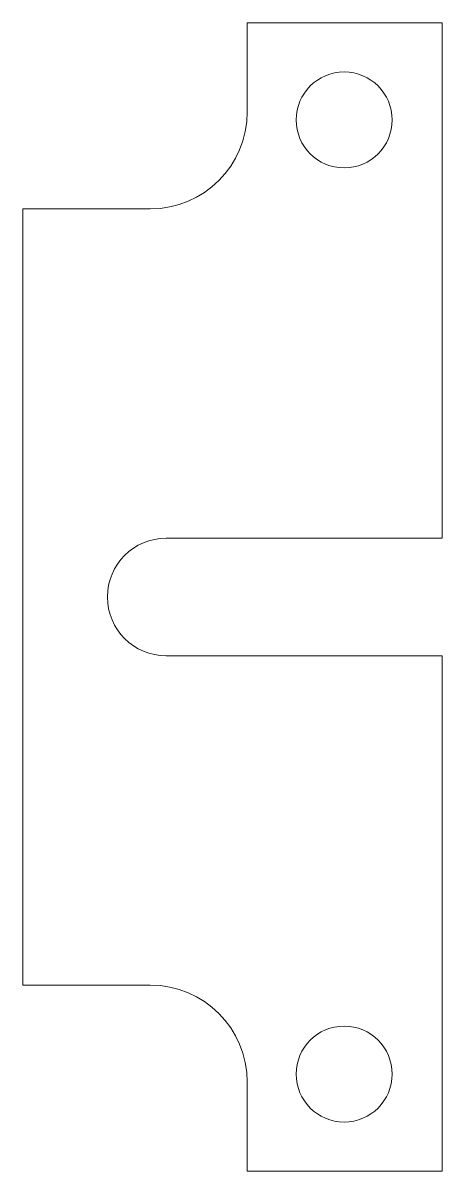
# Model space of a CAD drawing. Header units: metres. Extents: x -0.2 to 10.5, y -4.9 to 24.4.
import ezdxf

# ---------------------------------------------------------------- set-up
doc = ezdxf.new("R2010")
doc.units = ezdxf.units.M
doc.layers.add('TOP', color=1, linetype='Continuous', lineweight=0)

msp = doc.modelspace()

# ---------------------------------------------------------------- linework, layer by layer
at = {"layer": 'TOP'}
for p, q in [((5.525, 22.0834), (5.525, 24.3556)), ((5.525, 24.3556), (10.5, 24.3556)), ((10.5, 24.3556), (10.5, 11.2028)), ((-0.2028, -0.2028), (-0.2028, 19.6084)), ((-0.2028, 19.6084), (3.05, 19.6084)), ((10.5, 11.2028), (3.4554, 11.2028)), ((10.5, 8.2028), (3.4554, 8.2028)), ((10.5, -4.95), (10.5, 8.2028)), ((-0.2028, -0.2028), (3.05, -0.2028)), ((5.525, -2.6778), (5.525, -4.95)), ((5.525, -4.95), (10.5, -4.95))]:
    msp.add_line(p, q, dxfattribs=at)
for centre, radius, start, end in [((8, 21.8806), 1.225, 0, 360), ((3.05, 22.0834), 2.475, -90, 0), ((3.4554, 9.7028), 1.5, 90, 270), ((3.05, -2.6778), 2.475, 0, 90), ((8, -2.475), 1.225, 0, 360)]:
    msp.add_arc(centre, radius, start, end, dxfattribs=at)

doc.saveas('drawing.dxf')
